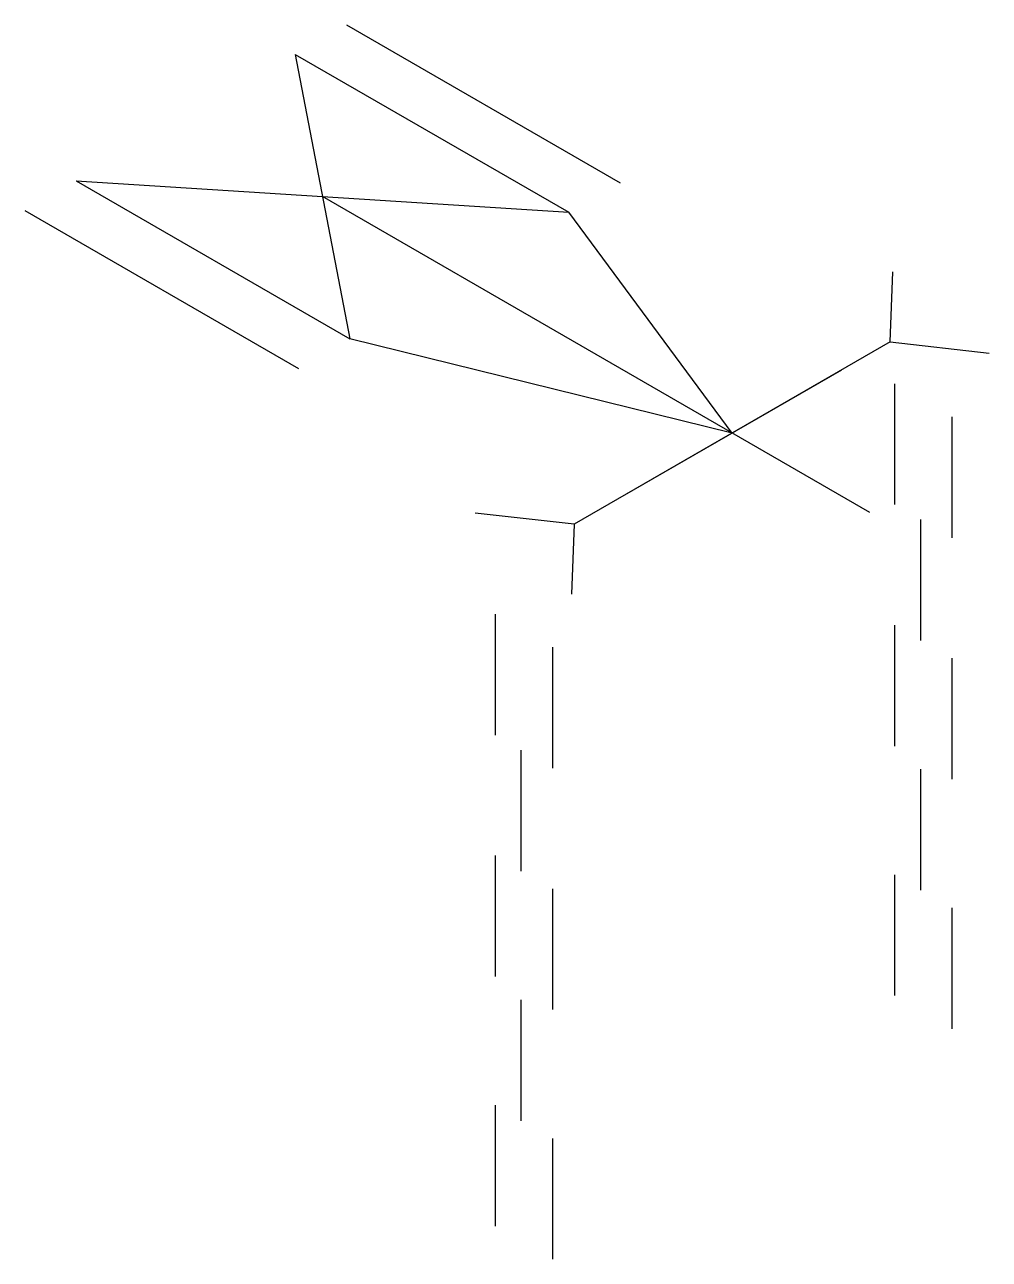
# Model space of a CAD drawing. Header units: millimetres. Extents: x -9987.74 to -9986.52, y -60.56 to -58.99.
import ezdxf

# ---------------------------------------------------------------- set-up
doc = ezdxf.new("R2010")
doc.units = ezdxf.units.MM
doc.layers.add('Tub_iso_válvulas', color=2, linetype='Continuous')

msp = doc.modelspace()

# ---------------------------------------------------------------- linework, layer by layer
at = {"color": 1}
for p, q in [((-9986.6431, -59.3949), (-9986.6397, -59.3063)), ((-9986.6431, -59.3949), (-9987.0431, -59.6258)), ((-9986.6431, -59.3949), (-9986.5177, -59.4091)), ((-9986.6377, -59.4478), (-9986.6377, -59.601)), ((-9986.5651, -59.4897), (-9986.5651, -59.6429)), ((-9987.0431, -59.6258), (-9987.1685, -59.6116)), ((-9986.6049, -59.6199), (-9986.6049, -59.7731)), ((-9987.0431, -59.6258), (-9987.0464, -59.7144)), ((-9987.1433, -59.7397), (-9987.1433, -59.8929)), ((-9986.6377, -59.7534), (-9986.6377, -59.9066)), ((-9987.0707, -59.7816), (-9987.0707, -59.9348)), ((-9986.5651, -59.7953), (-9986.5651, -59.9485)), ((-9987.1105, -59.9118), (-9987.1105, -60.065)), ((-9986.6049, -59.936), (-9986.6049, -60.0892)), ((-9987.1433, -60.0454), (-9987.1433, -60.1985)), ((-9986.6377, -60.0696), (-9986.6377, -60.2227)), ((-9987.0707, -60.0873), (-9987.0707, -60.2404)), ((-9986.5651, -60.1115), (-9986.5651, -60.2646)), ((-9987.1105, -60.2279), (-9987.1105, -60.3811)), ((-9987.1433, -60.3615), (-9987.1433, -60.5146)), ((-9987.0707, -60.4034), (-9987.0707, -60.5565))]:
    msp.add_line(p, q, dxfattribs=at)
at = {"layer": 'Tub_iso_válvulas'}
for p, q in [((-9987.3314, -58.9933), (-9986.985, -59.1933)), ((-9987.3963, -59.0308), (-9987.0499, -59.2308)), ((-9987.3963, -59.0308), (-9987.3273, -59.3909)), ((-9987.6737, -59.1909), (-9987.0499, -59.2308)), ((-9987.6737, -59.1909), (-9987.3273, -59.3909)), ((-9987.7387, -59.2284), (-9987.3923, -59.4284))]:
    msp.add_line(p, q, dxfattribs=at)
at = {"layer": 'Tub_iso_válvulas', "color": 1}
for p, q in [((-9986.669, -59.6108), (-9987.3618, -59.2108)), ((-9986.8431, -59.5103), (-9987.0499, -59.2308)), ((-9986.8431, -59.5103), (-9987.3273, -59.3909)), ((-9986.9818, -59.5904), (-9986.7044, -59.4303))]:
    msp.add_line(p, q, dxfattribs=at)

doc.saveas('drawing.dxf')
